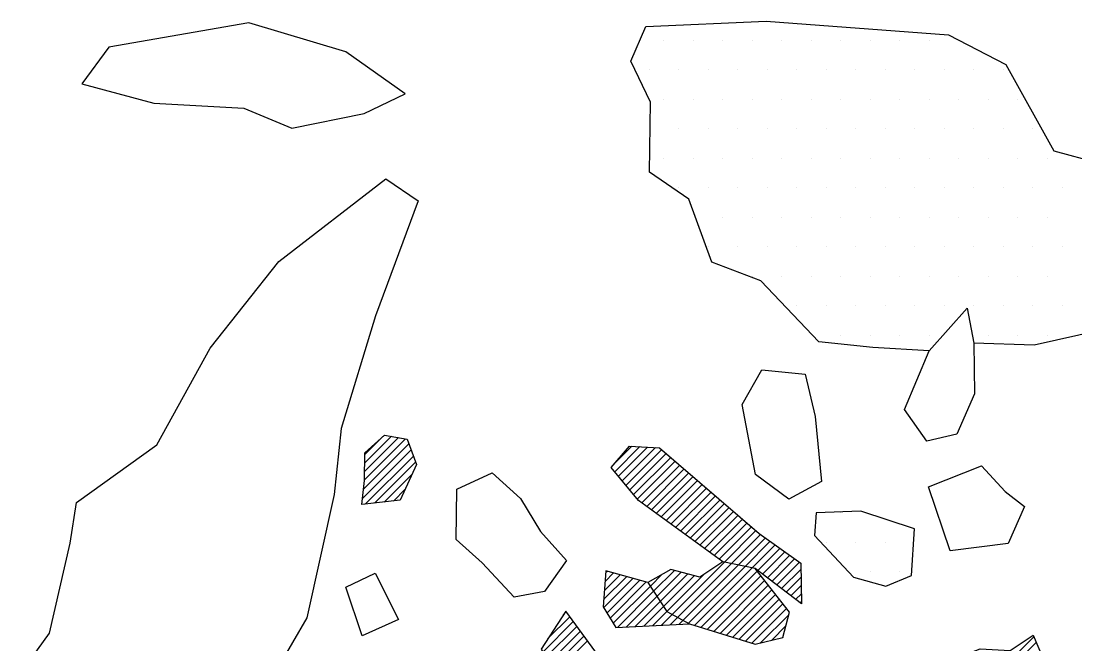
# Model space of a CAD drawing. Header units: metres. Extents: x -1500 to -958, y -1228 to -671.
# Drawn here: x -1139.74 to -1095.04, y -1075.61 to -1049.18 of the extents above; entities that cross this region are included whole.
import ezdxf

# ---------------------------------------------------------------- set-up
doc = ezdxf.new("R2010")
doc.units = ezdxf.units.M
doc.header["$LTSCALE"] = 25
doc.header["$MEASUREMENT"] = 0
doc.layers.get('0').update_dxf_attribs({"linetype": 'CONTINUOUS'})
for name, color, linetype in [('KNOCHEN', 2, 'CONTINUOUS'), ('KNOCHENSCHRAFF', 2, 'CONTINUOUS'), ('STEINE', 4, 'CONTINUOUS'), ('STEINESCHRAFF', 4, 'CONTINUOUS')]:
    doc.layers.add(name, color=color, linetype=linetype)

# ---------------------------------------------------------------- blocks, each defined once
blk = doc.blocks.new('*X7')
at = {"color": 0}
for p, q in [((-1125.182, -1068.26), (-1123.746, -1066.823)), ((-1125.176, -1067.901), (-1124.047, -1066.771)), ((-1125.171, -1067.542), (-1124.412, -1066.782)), ((-1125.231, -1069.016), (-1123.304, -1067.089)), ((-1125.187, -1068.619), (-1123.444, -1066.876)), ((-1114.585, -1068.27), (-1113.525, -1067.21)), ((-1114.559, -1067.89), (-1113.86, -1067.191)), ((-1114.425, -1068.463), (-1113.19, -1067.229)), ((-1114.265, -1068.657), (-1112.856, -1067.247)), ((-1125.277, -1069.416), (-1123.21, -1067.348)), ((-1125.152, -1069.644), (-1123.115, -1067.608)), ((-1114.105, -1068.851), (-1112.59, -1067.335)), ((-1113.946, -1069.044), (-1112.4, -1067.498)), ((-1113.786, -1069.238), (-1112.21, -1067.662)), ((-1124.755, -1069.6), (-1123.021, -1067.867)), ((-1113.626, -1069.432), (-1112.02, -1067.825)), ((-1113.434, -1069.593), (-1111.829, -1067.989)), ((-1113.229, -1069.742), (-1111.639, -1068.152)), ((-1124.358, -1069.557), (-1123.168, -1068.368)), ((-1113.024, -1069.891), (-1111.449, -1068.316)), ((-1112.82, -1070.04), (-1111.259, -1068.479)), ((-1123.961, -1069.514), (-1123.46, -1069.013)), ((-1112.615, -1070.189), (-1111.069, -1068.643)), ((-1112.41, -1070.337), (-1110.879, -1068.806)), ((-1112.206, -1070.486), (-1110.689, -1068.97)), ((-1112.001, -1070.635), (-1110.499, -1069.133)), ((-1111.796, -1070.784), (-1110.309, -1069.297)), ((-1111.592, -1070.933), (-1110.119, -1069.46)), ((-1111.387, -1071.082), (-1109.929, -1069.623)), ((-1111.182, -1071.231), (-1109.738, -1069.787)), ((-1110.978, -1071.38), (-1109.548, -1069.95)), ((-1110.773, -1071.529), (-1109.358, -1070.114)), ((-1110.568, -1071.678), (-1109.168, -1070.277)), ((-1110.364, -1071.827), (-1108.978, -1070.441)), ((-1110.159, -1071.975), (-1108.788, -1070.604)), ((-1109.933, -1072.103), (-1108.598, -1070.768)), ((-1109.639, -1072.162), (-1108.403, -1070.927)), ((-1109.344, -1072.221), (-1108.197, -1071.073)), ((-1109.05, -1072.28), (-1107.99, -1071.22)), ((-1108.756, -1072.34), (-1107.783, -1071.367)), ((-1108.516, -1072.454), (-1107.576, -1071.513)), ((-1108.316, -1072.607), (-1107.369, -1071.66)), ((-1112.149, -1074.319), (-1109.933, -1072.103)), ((-1111.92, -1074.444), (-1109.639, -1072.162)), ((-1108.116, -1072.761), (-1107.162, -1071.807)), ((-1107.916, -1072.914), (-1106.955, -1071.953)), ((-1107.716, -1073.068), (-1106.748, -1072.1)), ((-1115.021, -1073.302), (-1114.354, -1072.635)), ((-1114.989, -1072.917), (-1114.631, -1072.559)), ((-1114.958, -1072.531), (-1114.909, -1072.483)), ((-1113.072, -1073.12), (-1112.569, -1072.617)), ((-1112.933, -1073.335), (-1112.049, -1072.451)), ((-1112.794, -1073.55), (-1111.77, -1072.526)), ((-1112.656, -1073.765), (-1111.491, -1072.6)), ((-1112.378, -1074.194), (-1110.798, -1072.614)), ((-1111.692, -1074.568), (-1109.344, -1072.221)), ((-1111.463, -1074.693), (-1109.05, -1072.28)), ((-1111.2, -1074.784), (-1108.756, -1072.34)), ((-1110.93, -1074.868), (-1108.542, -1072.48)), ((-1107.516, -1073.221), (-1106.688, -1072.394)), ((-1115.053, -1073.687), (-1114.076, -1072.711)), ((-1115.052, -1074.04), (-1113.799, -1072.787)), ((-1114.916, -1074.257), (-1113.521, -1072.863)), ((-1114.78, -1074.475), (-1113.244, -1072.938)), ((-1112.517, -1073.98), (-1111.212, -1072.675)), ((-1110.66, -1074.951), (-1108.387, -1072.678)), ((-1110.389, -1075.034), (-1108.232, -1072.877)), ((-1110.119, -1075.117), (-1108.077, -1073.075)), ((-1107.316, -1073.375), (-1106.684, -1072.742)), ((-1107.116, -1073.529), (-1106.679, -1073.091)), ((-1114.644, -1074.692), (-1113.072, -1073.12)), ((-1114.467, -1074.869), (-1112.933, -1073.335)), ((-1109.849, -1075.2), (-1107.922, -1073.274)), ((-1109.578, -1075.284), (-1107.767, -1073.473)), ((-1106.916, -1073.682), (-1106.674, -1073.44)), ((-1114.095, -1074.851), (-1112.794, -1073.55)), ((-1113.723, -1074.832), (-1112.656, -1073.765)), ((-1113.351, -1074.813), (-1112.517, -1073.98)), ((-1109.308, -1075.367), (-1107.612, -1073.671)), ((-1109.038, -1075.45), (-1107.457, -1073.87)), ((-1106.716, -1073.836), (-1106.669, -1073.789)), ((-1117.413, -1075.341), (-1116.487, -1074.414)), ((-1116.766, -1074.34), (-1116.637, -1074.21)), ((-1112.978, -1074.795), (-1112.378, -1074.194)), ((-1112.606, -1074.776), (-1112.149, -1074.319)), ((-1108.767, -1075.533), (-1107.302, -1074.068)), ((-1108.399, -1075.519), (-1107.21, -1074.33)), ((-1117.631, -1075.912), (-1116.337, -1074.618)), ((-1117.497, -1076.131), (-1116.188, -1074.822)), ((-1112.234, -1074.757), (-1111.92, -1074.444)), ((-1111.862, -1074.739), (-1111.692, -1074.568)), ((-1111.49, -1074.72), (-1111.463, -1074.693)), ((-1107.931, -1075.404), (-1107.331, -1074.804)), ((-1117.362, -1076.35), (-1116.038, -1075.026)), ((-1117.228, -1076.569), (-1115.889, -1075.23)), ((-1107.463, -1075.29), (-1107.452, -1075.278)), ((-1100.247, -1078.68), (-1096.826, -1075.259)), ((-1117.093, -1076.788), (-1115.739, -1075.434)), ((-1100.128, -1078.914), (-1096.719, -1075.506))]:
    blk.add_line(p, q, dxfattribs=at)
blk = doc.blocks.new('*X11')
at = {"color": 0}
for p, q in [((-1112.5, -1050), (-1112.5, -1050)), ((-1111.25, -1050), (-1111.25, -1050)), ((-1110, -1050), (-1110, -1050)), ((-1108.75, -1050), (-1108.75, -1050)), ((-1107.5, -1050), (-1107.5, -1050)), ((-1106.25, -1050), (-1106.25, -1050)), ((-1105, -1050), (-1105, -1050)), ((-1103.75, -1050), (-1103.75, -1050)), ((-1102.5, -1050), (-1102.5, -1050)), ((-1101.25, -1050), (-1101.25, -1050)), ((-1100, -1050), (-1100, -1050)), ((-1113.125, -1051.25), (-1113.125, -1051.25)), ((-1111.875, -1051.25), (-1111.875, -1051.25)), ((-1110.625, -1051.25), (-1110.625, -1051.25)), ((-1109.375, -1051.25), (-1109.375, -1051.25)), ((-1108.125, -1051.25), (-1108.125, -1051.25)), ((-1106.875, -1051.25), (-1106.875, -1051.25)), ((-1105.625, -1051.25), (-1105.625, -1051.25)), ((-1104.375, -1051.25), (-1104.375, -1051.25)), ((-1103.125, -1051.25), (-1103.125, -1051.25)), ((-1101.875, -1051.25), (-1101.875, -1051.25)), ((-1100.625, -1051.25), (-1100.625, -1051.25)), ((-1099.375, -1051.25), (-1099.375, -1051.25)), ((-1098.125, -1051.25), (-1098.125, -1051.25)), ((-1112.5, -1052.5), (-1112.5, -1052.5)), ((-1111.25, -1052.5), (-1111.25, -1052.5)), ((-1110, -1052.5), (-1110, -1052.5)), ((-1108.75, -1052.5), (-1108.75, -1052.5)), ((-1107.5, -1052.5), (-1107.5, -1052.5)), ((-1106.25, -1052.5), (-1106.25, -1052.5)), ((-1105, -1052.5), (-1105, -1052.5)), ((-1103.75, -1052.5), (-1103.75, -1052.5)), ((-1102.5, -1052.5), (-1102.5, -1052.5)), ((-1101.25, -1052.5), (-1101.25, -1052.5)), ((-1100, -1052.5), (-1100, -1052.5)), ((-1098.75, -1052.5), (-1098.75, -1052.5)), ((-1097.5, -1052.5), (-1097.5, -1052.5)), ((-1111.875, -1053.75), (-1111.875, -1053.75)), ((-1110.625, -1053.75), (-1110.625, -1053.75)), ((-1109.375, -1053.75), (-1109.375, -1053.75)), ((-1108.125, -1053.75), (-1108.125, -1053.75)), ((-1106.875, -1053.75), (-1106.875, -1053.75)), ((-1105.625, -1053.75), (-1105.625, -1053.75)), ((-1104.375, -1053.75), (-1104.375, -1053.75)), ((-1103.125, -1053.75), (-1103.125, -1053.75)), ((-1101.875, -1053.75), (-1101.875, -1053.75)), ((-1100.625, -1053.75), (-1100.625, -1053.75)), ((-1099.375, -1053.75), (-1099.375, -1053.75)), ((-1098.125, -1053.75), (-1098.125, -1053.75)), ((-1096.875, -1053.75), (-1096.875, -1053.75)), ((-1112.5, -1055), (-1112.5, -1055)), ((-1111.25, -1055), (-1111.25, -1055)), ((-1110, -1055), (-1110, -1055)), ((-1108.75, -1055), (-1108.75, -1055)), ((-1107.5, -1055), (-1107.5, -1055)), ((-1106.25, -1055), (-1106.25, -1055)), ((-1105, -1055), (-1105, -1055)), ((-1103.75, -1055), (-1103.75, -1055)), ((-1102.5, -1055), (-1102.5, -1055)), ((-1101.25, -1055), (-1101.25, -1055)), ((-1100, -1055), (-1100, -1055)), ((-1098.75, -1055), (-1098.75, -1055)), ((-1097.5, -1055), (-1097.5, -1055)), ((-1096.25, -1055), (-1096.25, -1055)), ((-1111.875, -1056.25), (-1111.875, -1056.25)), ((-1110.625, -1056.25), (-1110.625, -1056.25)), ((-1109.375, -1056.25), (-1109.375, -1056.25)), ((-1108.125, -1056.25), (-1108.125, -1056.25)), ((-1106.875, -1056.25), (-1106.875, -1056.25)), ((-1105.625, -1056.25), (-1105.625, -1056.25)), ((-1104.375, -1056.25), (-1104.375, -1056.25)), ((-1103.125, -1056.25), (-1103.125, -1056.25)), ((-1101.875, -1056.25), (-1101.875, -1056.25)), ((-1100.625, -1056.25), (-1100.625, -1056.25)), ((-1099.375, -1056.25), (-1099.375, -1056.25)), ((-1098.125, -1056.25), (-1098.125, -1056.25)), ((-1096.875, -1056.25), (-1096.875, -1056.25)), ((-1095.625, -1056.25), (-1095.625, -1056.25)), ((-1110, -1057.5), (-1110, -1057.5)), ((-1108.75, -1057.5), (-1108.75, -1057.5)), ((-1107.5, -1057.5), (-1107.5, -1057.5)), ((-1106.25, -1057.5), (-1106.25, -1057.5)), ((-1105, -1057.5), (-1105, -1057.5)), ((-1103.75, -1057.5), (-1103.75, -1057.5)), ((-1102.5, -1057.5), (-1102.5, -1057.5)), ((-1101.25, -1057.5), (-1101.25, -1057.5)), ((-1100, -1057.5), (-1100, -1057.5)), ((-1098.75, -1057.5), (-1098.75, -1057.5)), ((-1097.5, -1057.5), (-1097.5, -1057.5)), ((-1096.25, -1057.5), (-1096.25, -1057.5)), ((-1110.625, -1058.75), (-1110.625, -1058.75)), ((-1109.375, -1058.75), (-1109.375, -1058.75)), ((-1108.125, -1058.75), (-1108.125, -1058.75)), ((-1106.875, -1058.75), (-1106.875, -1058.75)), ((-1105.625, -1058.75), (-1105.625, -1058.75)), ((-1104.375, -1058.75), (-1104.375, -1058.75)), ((-1103.125, -1058.75), (-1103.125, -1058.75)), ((-1101.875, -1058.75), (-1101.875, -1058.75)), ((-1100.625, -1058.75), (-1100.625, -1058.75)), ((-1099.375, -1058.75), (-1099.375, -1058.75)), ((-1098.125, -1058.75), (-1098.125, -1058.75)), ((-1096.875, -1058.75), (-1096.875, -1058.75)), ((-1095.625, -1058.75), (-1095.625, -1058.75)), ((-1108.75, -1060), (-1108.75, -1060)), ((-1107.5, -1060), (-1107.5, -1060)), ((-1106.25, -1060), (-1106.25, -1060)), ((-1105, -1060), (-1105, -1060)), ((-1103.75, -1060), (-1103.75, -1060)), ((-1102.5, -1060), (-1102.5, -1060)), ((-1101.25, -1060), (-1101.25, -1060)), ((-1100, -1060), (-1100, -1060)), ((-1098.75, -1060), (-1098.75, -1060)), ((-1097.5, -1060), (-1097.5, -1060)), ((-1096.25, -1060), (-1096.25, -1060)), ((-1106.875, -1061.25), (-1106.875, -1061.25)), ((-1105.625, -1061.25), (-1105.625, -1061.25)), ((-1104.375, -1061.25), (-1104.375, -1061.25)), ((-1103.125, -1061.25), (-1103.125, -1061.25)), ((-1101.875, -1061.25), (-1101.875, -1061.25)), ((-1100.625, -1061.25), (-1100.625, -1061.25)), ((-1099.375, -1061.25), (-1099.375, -1061.25)), ((-1098.125, -1061.25), (-1098.125, -1061.25)), ((-1096.875, -1061.25), (-1096.875, -1061.25)), ((-1095.625, -1061.25), (-1095.625, -1061.25)), ((-1105, -1062.5), (-1105, -1062.5)), ((-1103.75, -1062.5), (-1103.75, -1062.5)), ((-1102.5, -1062.5), (-1102.5, -1062.5)), ((-1101.25, -1062.5), (-1101.25, -1062.5)), ((-1098.75, -1062.5), (-1098.75, -1062.5)), ((-1097.5, -1062.5), (-1097.5, -1062.5)), ((-1096.25, -1062.5), (-1096.25, -1062.5)), ((-1105, -1070), (-1105, -1070)), ((-1105.625, -1071.25), (-1105.625, -1071.25)), ((-1104.375, -1071.25), (-1104.375, -1071.25)), ((-1103.125, -1071.25), (-1103.125, -1071.25)), ((-1103.75, -1072.5), (-1103.75, -1072.5)), ((-1102.5, -1072.5), (-1102.5, -1072.5))]:
    blk.add_line(p, q, dxfattribs=at)

msp = doc.modelspace()

# ---------------------------------------------------------------- linework, layer by layer
at = {"layer": 'KNOCHEN'}
for points in [[(-1123.672, -1069.482), (-1125.305, -1069.661), (-1125.188, -1068.643), (-1125.17, -1067.471), (-1124.343, -1066.72), (-1123.377, -1066.888), (-1122.986, -1067.964), (-1123.672, -1069.482)], [(-1110.004, -1072.089), (-1113.582, -1069.485), (-1114.732, -1068.091), (-1113.954, -1067.186), (-1112.681, -1067.257), (-1108.456, -1070.889), (-1106.692, -1072.14), (-1106.668, -1073.873), (-1108.632, -1072.365)], [(-1112.2, -1072.411), (-1113.177, -1072.957), (-1112.38, -1074.192), (-1111.42, -1074.717), (-1108.631, -1075.575), (-1107.454, -1075.288), (-1107.183, -1074.222), (-1108.632, -1072.365), (-1110.004, -1072.089), (-1110.982, -1072.736), (-1112.2, -1072.411)], [(-1113.177, -1072.957), (-1114.953, -1072.471), (-1115.078, -1073.998), (-1114.531, -1074.872), (-1111.42, -1074.717)], [(-1106.525, -1090.998), (-1106.564, -1090.233), (-1110.596, -1084.004), (-1112.618, -1079.692), (-1116.661, -1074.177), (-1117.705, -1075.792), (-1113.033, -1083.406), (-1110.812, -1088.129), (-1108.669, -1091.22), (-1107.546, -1091.135)], [(-1102.779, -1076.175), (-1100.642, -1076.361), (-1099.104, -1075.773), (-1097.831, -1075.844), (-1096.853, -1075.197), (-1096.41, -1076.223), (-1096.278, -1077.601), (-1097.23, -1079.828), (-1098.557, -1079.961), (-1100.022, -1079.123), (-1100.517, -1078.147), (-1102.779, -1076.175)]]:
    msp.add_lwpolyline(points, dxfattribs=at)
at = {"layer": 'STEINE'}
for points in [[(-1136.013, -1050.283), (-1137.159, -1051.845), (-1134.114, -1052.656), (-1130.295, -1052.868), (-1128.269, -1053.715), (-1125.202, -1053.1), (-1123.457, -1052.26), (-1125.977, -1050.489), (-1130.086, -1049.253), (-1136.013, -1050.283)], [(-1113.271, -1049.411), (-1108.172, -1049.184), (-1100.434, -1049.763), (-1098.008, -1051.023), (-1095.975, -1054.673), (-1092.22, -1055.699), (-1090.315, -1057.767), (-1089.079, -1060.232), (-1091.957, -1061.819), (-1096.816, -1062.916), (-1099.362, -1062.825)], [(-1101.253, -1063.153), (-1103.646, -1063.014), (-1105.936, -1062.775), (-1108.393, -1060.189), (-1110.47, -1059.392), (-1111.448, -1056.727), (-1113.112, -1055.58), (-1113.066, -1052.625), (-1113.905, -1050.879), (-1113.271, -1049.411)], [(-1129.454, -1077.597), (-1131.347, -1081.39), (-1132.577, -1081.83), (-1137.398, -1080.481), (-1139.668, -1078.968), (-1139.736, -1076.776), (-1138.538, -1075.113), (-1137.663, -1071.304), (-1137.382, -1069.576), (-1133.981, -1067.131), (-1131.726, -1063.038), (-1128.815, -1059.363), (-1124.277, -1055.866), (-1122.915, -1056.804), (-1124.723, -1061.669), (-1126.173, -1066.437), (-1126.471, -1069.235), (-1127.622, -1074.466), (-1129.454, -1077.597)], [(-1101.253, -1063.153), (-1099.645, -1061.343), (-1099.362, -1062.825), (-1099.345, -1064.966), (-1100.085, -1066.687), (-1101.363, -1066.973), (-1102.311, -1065.634), (-1101.253, -1063.153)], [(-1107.211, -1069.431), (-1108.621, -1068.39), (-1109.187, -1065.425), (-1108.349, -1063.96), (-1106.517, -1064.142), (-1106.086, -1065.932), (-1105.823, -1068.688), (-1107.211, -1069.431)], [(-1100.365, -1071.626), (-1101.291, -1068.911), (-1099.035, -1068.028), (-1098.033, -1069.114), (-1097.227, -1069.738), (-1097.914, -1071.307), (-1100.365, -1071.626)], [(-1118.843, -1073.583), (-1120.197, -1072.135), (-1121.303, -1071.149), (-1121.269, -1069.01), (-1119.781, -1068.319), (-1118.575, -1069.408), (-1117.73, -1070.797), (-1116.628, -1072.037), (-1117.565, -1073.348), (-1118.843, -1073.583)], [(-1106.113, -1070.977), (-1104.459, -1072.735), (-1103.089, -1073.113), (-1102.012, -1072.671), (-1101.879, -1070.685), (-1104.161, -1069.937), (-1106.047, -1070.009), (-1106.113, -1070.977)], [(-1123.75, -1074.526), (-1125.289, -1075.216), (-1125.971, -1073.167), (-1124.739, -1072.574), (-1123.75, -1074.526)]]:
    msp.add_lwpolyline(points, dxfattribs=at)

# ---------------------------------------------------------------- block references
at = {"layer": 'KNOCHENSCHRAFF'}
msp.add_blockref('*X7', (0, 0), dxfattribs=at)
at = {"layer": 'STEINESCHRAFF'}
msp.add_blockref('*X11', (0, 0), dxfattribs=at)

doc.saveas('drawing.dxf')
